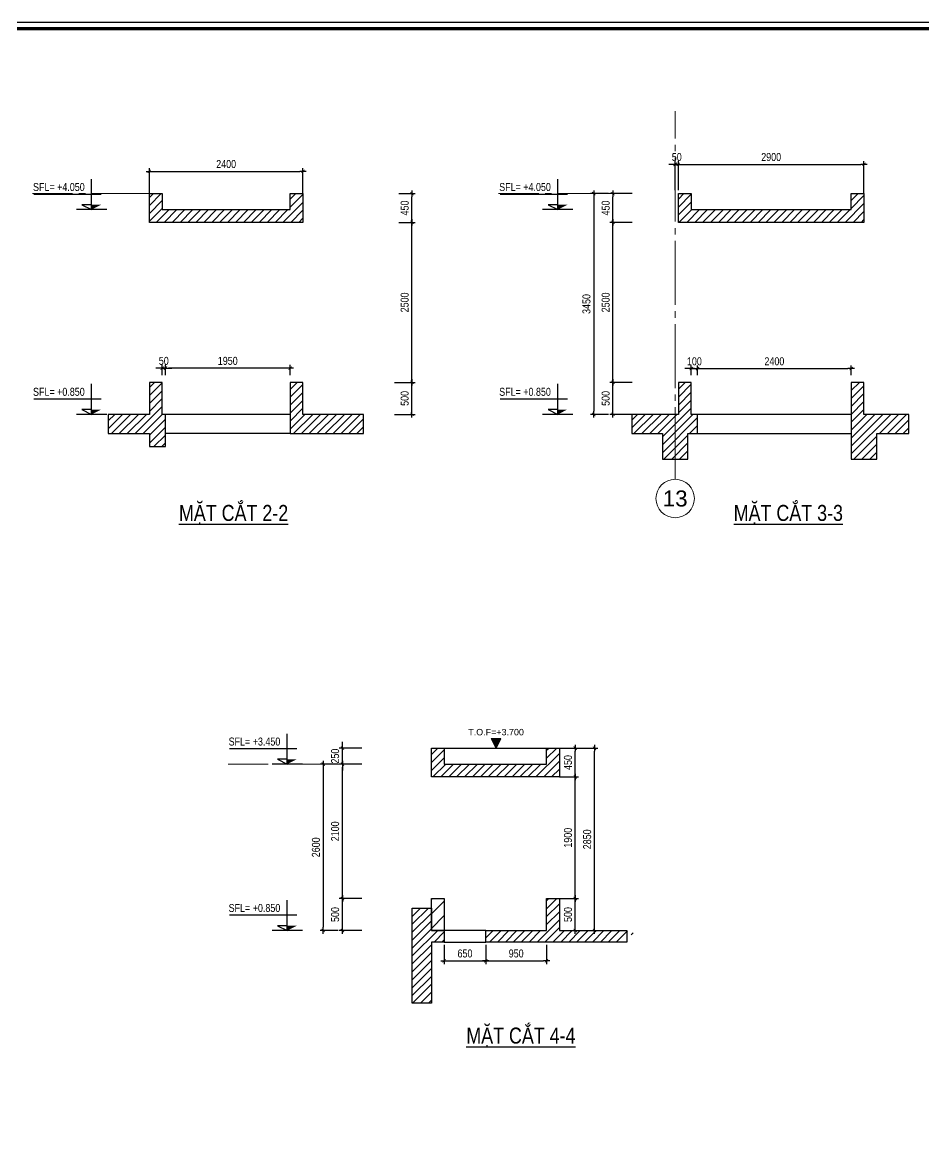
# Model space of a CAD drawing. Header units: millimetres. Extents: x -3582679 to -3542129, y 680309 to 797609.
# Drawn here: x -3565366 to -3551279, y 720827 to 738209 of the extents above; entities that cross this region are included whole.
import ezdxf
from ezdxf.enums import TextEntityAlignment as Align

# ---------------------------------------------------------------- set-up
doc = ezdxf.new("R2010")
doc.units = ezdxf.units.MM
doc.header["$LTSCALE"] = 100
doc.header["$MEASUREMENT"] = 0
doc.linetypes.add('A14-Chi tiet Thong gio ham$0$HTT Center', pattern=[13, 10, -1, 1, -1])
doc.layers.get('0').update_dxf_attribs({"lineweight": 9})
for name, color, linetype in [('01PM. TEXT A', 3, 'Continuous'), ('02PM. TEXT B', 4, 'Continuous'), ('04PM. THIN', 7, 'Continuous'), ('05PM. FRAME', 4, 'Continuous'), ('11PM. DIM', 2, 'Continuous'), ('13PM. HATCH', 8, 'Continuous'), ('A14-Chi tiet Thong gio ham$0$Brick Wall', 4, 'Continuous'), ('A14-Chi tiet Thong gio ham$0$Floor', 3, 'Continuous'), ('A14-Chi tiet Thong gio ham$0$Hatch vat lieu', 252, 'Continuous'), ('A14-Chi tiet Thong gio ham$0$Podium Level', 94, 'Continuous')]:
    doc.layers.add(name, color=color, linetype=linetype)
doc.layers.add('A14-Chi tiet Thong gio ham$0$Ky hieu Truc', color=1, linetype='Continuous', lineweight=5)
doc.layers.add('A14-Chi tiet Thong gio ham$0$Luoi Truc', color=251, linetype='A14-Chi tiet Thong gio ham$0$HTT Center', lineweight=9)
doc.styles.add('[PMDC2013]STYLE', font='arial.ttf', dxfattribs={"width": 0.8})
doc.styles.add('A14-Chi tiet Thong gio ham$0$Arial_C', font='arial.ttf')
doc.styles.add('A14-Chi tiet Thong gio ham$0$VNI-HelveC', font='VHELVCN_0.TTF')
doc.dimstyles.new('20', dxfattribs={"dimtxt": 250, "dimasz": 200, "dimexe": 250, "dimexo": 0, "dimgap": 100, "dimtad": 1, "dimdec": 0, "dimlfac": 0.2, "dimzin": 0, "dimdsep": 46, "dimtxsty": '[PMDC2013]STYLE', "dimblk": 'TICK', "dimcen": 0, "dimdle": 300, "dimclrd": 2, "dimclre": 2, "dimclrt": 4, "dimadec": 0, "dimazin": 0, "dimtfac": 0.004, "dimtdec": 0, "dimtix": 1, "dimtmove": 2, "dimatfit": 3, "dimldrblk": 'TICK', "dimfxl": 1, "dimtvp": 0.8, "dimtolj": 1, "dimtzin": 0, "dimarcsym": 0})
pattern_1 = [(45, (562.94, 7981.775), (-61.8718434, 61.8718434), [])]

# ---------------------------------------------------------------- blocks, each defined once
blk = doc.blocks.new('CHG_XX_Khung ten')
blk.add_lwpolyline([(15, 579), (826, 579), (826, 15), (15, 15)], close=True)
at = {"color": 4, "linetype": 'Continuous', "const_width": 1}
blk.add_lwpolyline([(17, 577), (824, 577), (824, 17), (17, 17)], close=True, dxfattribs=at)
blk = doc.blocks.new('TICK')
at = {"color": 0, "linetype": 'ByBlock'}
blk.add_line((1, 0), (-1, 0), dxfattribs=at)
at = {"color": 7, "linetype": 'ByBlock', "const_width": 0.25}
blk.add_lwpolyline([(-0.5, -0.5), (0.5, 0.5)], dxfattribs=at)
blk = doc.blocks.new('*D364')
at = {"layer": '11PM. DIM', "color": 2, "lineweight": -2, "ltscale": 0.3, "transparency": 16777216}
for p, q in [((-3563130, 732693), (-3563130, 732855)), ((-3561180, 732693), (-3561180, 732855)), ((-3561230, 732805), (-3563080, 732805))]:
    blk.add_line(p, q, dxfattribs=at)
at = {"layer": '11PM. DIM', "color": 2, "lineweight": -2, "ltscale": 0.3, "transparency": 16777216, "xscale": 50, "yscale": 50, "zscale": 50, "rotation": 180}
blk.add_blockref('TICK', (-3563130, 732805), dxfattribs=at)
at = {"layer": '11PM. DIM', "color": 2, "lineweight": -2, "ltscale": 0.3, "transparency": 16777216, "xscale": 50, "yscale": 50, "zscale": 50}
blk.add_blockref('TICK', (-3561180, 732805), dxfattribs=at)
at = {"layer": '11PM. DIM', "color": 4, "ltscale": 0.3, "transparency": 16777216, "insert": (-3562155, 732918), "char_height": 125, "attachment_point": 5, "style": '[PMDC2013]STYLE'}
blk.add_mtext('\\A1;1950', dxfattribs=at)
blk = doc.blocks.new('*D365')
at = {"layer": '11PM. DIM', "color": 2, "lineweight": -2, "ltscale": 0.3, "transparency": 16777216}
for p, q in [((-3563180, 732693), (-3563180, 732855)), ((-3563130, 732693), (-3563130, 732855)), ((-3563230, 732805), (-3563280, 732805)), ((-3563130, 732805), (-3563180, 732805)), ((-3563080, 732805), (-3563030, 732805))]:
    blk.add_line(p, q, dxfattribs=at)
at = {"layer": '11PM. DIM', "color": 2, "lineweight": -2, "ltscale": 0.3, "transparency": 16777216, "xscale": 50, "yscale": 50, "zscale": 50}
blk.add_blockref('TICK', (-3563180, 732805), dxfattribs=at)
at = {"layer": '11PM. DIM', "color": 2, "lineweight": -2, "ltscale": 0.3, "transparency": 16777216, "xscale": 50, "yscale": 50, "zscale": 50, "rotation": 180}
blk.add_blockref('TICK', (-3563130, 732805), dxfattribs=at)
at = {"layer": '11PM. DIM', "color": 4, "ltscale": 0.3, "transparency": 16777216, "insert": (-3563155, 732918), "char_height": 125, "attachment_point": 5, "style": '[PMDC2013]STYLE'}
blk.add_mtext('\\A1;50', dxfattribs=at)
blk = doc.blocks.new('*D352')
at = {"layer": '11PM. DIM', "color": 2, "lineweight": -2, "ltscale": 0.3, "transparency": 16777216}
for p, q in [((-3555834, 735082), (-3556185, 735082)), ((-3556135, 732632), (-3556135, 735032)), ((-3555834, 732582), (-3556185, 732582))]:
    blk.add_line(p, q, dxfattribs=at)
at = {"layer": '11PM. DIM', "color": 2, "lineweight": -2, "ltscale": 0.3, "transparency": 16777216, "xscale": 50, "yscale": 50, "zscale": 50}
for p, rotation in [((-3556135, 735082), 90), ((-3556135, 732582), 270)]:
    blk.add_blockref('TICK', p, dxfattribs=dict(at, rotation=rotation))
at = {"layer": '11PM. DIM', "color": 4, "ltscale": 0.3, "transparency": 16777216, "insert": (-3556249, 733832), "char_height": 125, "attachment_point": 5, "rotation": 90, "style": '[PMDC2013]STYLE'}
blk.add_mtext('\\A1;2500', dxfattribs=at)
blk = doc.blocks.new('*D353')
at = {"layer": '11PM. DIM', "color": 2, "lineweight": -2, "ltscale": 0.3, "transparency": 16777216}
for p, q in [((-3555834, 735532), (-3556185, 735532)), ((-3556135, 735132), (-3556135, 735482)), ((-3555834, 735082), (-3556185, 735082))]:
    blk.add_line(p, q, dxfattribs=at)
at = {"layer": '11PM. DIM', "color": 2, "lineweight": -2, "ltscale": 0.3, "transparency": 16777216, "xscale": 50, "yscale": 50, "zscale": 50}
for p, rotation in [((-3556135, 735532), 90), ((-3556135, 735082), 270)]:
    blk.add_blockref('TICK', p, dxfattribs=dict(at, rotation=rotation))
at = {"layer": '11PM. DIM', "color": 4, "ltscale": 0.3, "transparency": 16777216, "insert": (-3556249, 735307), "char_height": 125, "attachment_point": 5, "rotation": 90, "style": '[PMDC2013]STYLE'}
blk.add_mtext('\\A1;450', dxfattribs=at)
blk = doc.blocks.new('*D354')
at = {"layer": '11PM. DIM', "color": 2, "lineweight": -2, "ltscale": 0.3, "transparency": 16777216}
for p, q in [((-3556203, 735532), (-3556485, 735532)), ((-3556435, 735482), (-3556435, 732132)), ((-3556203, 732082), (-3556485, 732082))]:
    blk.add_line(p, q, dxfattribs=at)
at = {"layer": '11PM. DIM', "color": 2, "lineweight": -2, "ltscale": 0.3, "transparency": 16777216, "xscale": 50, "yscale": 50, "zscale": 50}
for p, rotation in [((-3556435, 735532), 90), ((-3556435, 732082), 270)]:
    blk.add_blockref('TICK', p, dxfattribs=dict(at, rotation=rotation))
at = {"layer": '11PM. DIM', "color": 4, "ltscale": 0.3, "transparency": 16777216, "insert": (-3556549, 733807), "char_height": 125, "attachment_point": 5, "rotation": 90, "style": '[PMDC2013]STYLE'}
blk.add_mtext('\\A1;3450', dxfattribs=at)
blk = doc.blocks.new('*D355')
at = {"layer": '11PM. DIM', "color": 2, "lineweight": -2, "ltscale": 0.3, "transparency": 16777216}
for p, q in [((-3554913, 732693), (-3554913, 732848)), ((-3554813, 732693), (-3554813, 732848)), ((-3554963, 732798), (-3555013, 732798)), ((-3554913, 732798), (-3554813, 732798)), ((-3554763, 732798), (-3554713, 732798))]:
    blk.add_line(p, q, dxfattribs=at)
at = {"layer": '11PM. DIM', "color": 2, "lineweight": -2, "ltscale": 0.3, "transparency": 16777216, "xscale": 50, "yscale": 50, "zscale": 50}
blk.add_blockref('TICK', (-3554913, 732798), dxfattribs=at)
at = {"layer": '11PM. DIM', "color": 2, "lineweight": -2, "ltscale": 0.3, "transparency": 16777216, "xscale": 50, "yscale": 50, "zscale": 50, "rotation": 180}
blk.add_blockref('TICK', (-3554813, 732798), dxfattribs=at)
at = {"layer": '11PM. DIM', "color": 4, "ltscale": 0.3, "transparency": 16777216, "insert": (-3554863, 732911), "char_height": 125, "attachment_point": 5, "style": '[PMDC2013]STYLE'}
blk.add_mtext('\\A1;100', dxfattribs=at)
blk = doc.blocks.new('*D356')
at = {"layer": '11PM. DIM', "color": 2, "lineweight": -2, "ltscale": 0.3, "transparency": 16777216}
for p, q in [((-3554813, 732693), (-3554813, 732848)), ((-3552413, 732693), (-3552413, 732848)), ((-3554763, 732798), (-3552463, 732798))]:
    blk.add_line(p, q, dxfattribs=at)
at = {"layer": '11PM. DIM', "color": 2, "lineweight": -2, "ltscale": 0.3, "transparency": 16777216, "xscale": 50, "yscale": 50, "zscale": 50, "rotation": 180}
blk.add_blockref('TICK', (-3554813, 732798), dxfattribs=at)
at = {"layer": '11PM. DIM', "color": 2, "lineweight": -2, "ltscale": 0.3, "transparency": 16777216, "xscale": 50, "yscale": 50, "zscale": 50}
blk.add_blockref('TICK', (-3552413, 732798), dxfattribs=at)
at = {"layer": '11PM. DIM', "color": 4, "ltscale": 0.3, "transparency": 16777216, "insert": (-3553613, 732911), "char_height": 125, "attachment_point": 5, "style": '[PMDC2013]STYLE'}
blk.add_mtext('\\A1;2400', dxfattribs=at)
blk = doc.blocks.new('*D357')
at = {"layer": '11PM. DIM', "color": 2, "lineweight": -2, "ltscale": 0.3, "transparency": 16777216}
for p, q in [((-3559547, 732582), (-3559226, 732582)), ((-3559276, 732132), (-3559276, 732532)), ((-3559547, 732082), (-3559226, 732082))]:
    blk.add_line(p, q, dxfattribs=at)
at = {"layer": '11PM. DIM', "color": 2, "lineweight": -2, "ltscale": 0.3, "transparency": 16777216, "xscale": 50, "yscale": 50, "zscale": 50}
for p, rotation in [((-3559276, 732582), 90), ((-3559276, 732082), 270)]:
    blk.add_blockref('TICK', p, dxfattribs=dict(at, rotation=rotation))
at = {"layer": '11PM. DIM', "color": 4, "ltscale": 0.3, "transparency": 16777216, "insert": (-3559390, 732332), "char_height": 125, "attachment_point": 5, "rotation": 90, "style": '[PMDC2013]STYLE'}
blk.add_mtext('\\A1;500', dxfattribs=at)
blk = doc.blocks.new('*D358')
at = {"layer": '11PM. DIM', "color": 2, "lineweight": -2, "ltscale": 0.3, "transparency": 16777216}
for p, q in [((-3559482, 735082), (-3559226, 735082)), ((-3559276, 732632), (-3559276, 735032)), ((-3559482, 732582), (-3559226, 732582))]:
    blk.add_line(p, q, dxfattribs=at)
at = {"layer": '11PM. DIM', "color": 2, "lineweight": -2, "ltscale": 0.3, "transparency": 16777216, "xscale": 50, "yscale": 50, "zscale": 50}
for p, rotation in [((-3559276, 735082), 90), ((-3559276, 732582), 270)]:
    blk.add_blockref('TICK', p, dxfattribs=dict(at, rotation=rotation))
at = {"layer": '11PM. DIM', "color": 4, "ltscale": 0.3, "transparency": 16777216, "insert": (-3559390, 733832), "char_height": 125, "attachment_point": 5, "rotation": 90, "style": '[PMDC2013]STYLE'}
blk.add_mtext('\\A1;2500', dxfattribs=at)
blk = doc.blocks.new('*D359')
at = {"layer": '11PM. DIM', "color": 2, "lineweight": -2, "ltscale": 0.3, "transparency": 16777216}
for p, q in [((-3555834, 732582), (-3556185, 732582)), ((-3556135, 732132), (-3556135, 732532)), ((-3555834, 732082), (-3556185, 732082))]:
    blk.add_line(p, q, dxfattribs=at)
at = {"layer": '11PM. DIM', "color": 2, "lineweight": -2, "ltscale": 0.3, "transparency": 16777216, "xscale": 50, "yscale": 50, "zscale": 50}
for p, rotation in [((-3556135, 732582), 90), ((-3556135, 732082), 270)]:
    blk.add_blockref('TICK', p, dxfattribs=dict(at, rotation=rotation))
at = {"layer": '11PM. DIM', "color": 4, "ltscale": 0.3, "transparency": 16777216, "insert": (-3556249, 732332), "char_height": 125, "attachment_point": 5, "rotation": 90, "style": '[PMDC2013]STYLE'}
blk.add_mtext('\\A1;500', dxfattribs=at)
blk = doc.blocks.new('A14-Chi tiet Thong gio ham$0$HTT-Grid')
at = {"linetype": 'ByBlock', "lineweight": -2}
blk.add_line((0, 6), (0, 8.5), dxfattribs=at)
blk.add_circle((0, 0), 6, dxfattribs=at)
at = {"linetype": 'ByBlock', "lineweight": -2, "style": 'A14-Chi tiet Thong gio ham$0$Arial_C'}
blk.add_attdef('GRID', text='', height=5, dxfattribs=at).set_placement((0, 0), align=Align.MIDDLE)
blk = doc.blocks.new('*D360')
at = {"layer": '11PM. DIM', "color": 2, "lineweight": -2, "ltscale": 0.3, "transparency": 16777216}
for p, q in [((-3559482, 735532), (-3559226, 735532)), ((-3559276, 735132), (-3559276, 735482)), ((-3559482, 735082), (-3559226, 735082))]:
    blk.add_line(p, q, dxfattribs=at)
at = {"layer": '11PM. DIM', "color": 2, "lineweight": -2, "ltscale": 0.3, "transparency": 16777216, "xscale": 50, "yscale": 50, "zscale": 50}
for p, rotation in [((-3559276, 735532), 90), ((-3559276, 735082), 270)]:
    blk.add_blockref('TICK', p, dxfattribs=dict(at, rotation=rotation))
at = {"layer": '11PM. DIM', "color": 4, "ltscale": 0.3, "transparency": 16777216, "insert": (-3559390, 735307), "char_height": 125, "attachment_point": 5, "rotation": 90, "style": '[PMDC2013]STYLE'}
blk.add_mtext('\\A1;450', dxfattribs=at)
blk = doc.blocks.new('*D361')
at = {"layer": '11PM. DIM', "color": 2, "lineweight": -2, "ltscale": 0.3, "transparency": 16777216}
for p, q in [((-3555213, 735989), (-3555263, 735989)), ((-3555163, 735583), (-3555163, 736039)), ((-3555163, 735989), (-3555113, 735989)), ((-3555113, 735583), (-3555113, 736039)), ((-3555063, 735989), (-3555013, 735989))]:
    blk.add_line(p, q, dxfattribs=at)
at = {"layer": '11PM. DIM', "color": 2, "lineweight": -2, "ltscale": 0.3, "transparency": 16777216, "xscale": 50, "yscale": 50, "zscale": 50}
blk.add_blockref('TICK', (-3555163, 735989), dxfattribs=at)
at = {"layer": '11PM. DIM', "color": 2, "lineweight": -2, "ltscale": 0.3, "transparency": 16777216, "xscale": 50, "yscale": 50, "zscale": 50, "rotation": 180}
blk.add_blockref('TICK', (-3555113, 735989), dxfattribs=at)
at = {"layer": '11PM. DIM', "color": 4, "ltscale": 0.3, "transparency": 16777216, "insert": (-3555138, 736103), "char_height": 125, "attachment_point": 5, "style": '[PMDC2013]STYLE'}
blk.add_mtext('\\A1;50', dxfattribs=at)
blk = doc.blocks.new('*D362')
at = {"layer": '11PM. DIM', "color": 2, "lineweight": -2, "ltscale": 0.3, "transparency": 16777216}
for p, q in [((-3555113, 735583), (-3555113, 736039)), ((-3555063, 735989), (-3552263, 735989)), ((-3552213, 735532), (-3552213, 736039))]:
    blk.add_line(p, q, dxfattribs=at)
at = {"layer": '11PM. DIM', "color": 2, "lineweight": -2, "ltscale": 0.3, "transparency": 16777216, "xscale": 50, "yscale": 50, "zscale": 50, "rotation": 180}
blk.add_blockref('TICK', (-3555113, 735989), dxfattribs=at)
at = {"layer": '11PM. DIM', "color": 2, "lineweight": -2, "ltscale": 0.3, "transparency": 16777216, "xscale": 50, "yscale": 50, "zscale": 50}
blk.add_blockref('TICK', (-3552213, 735989), dxfattribs=at)
at = {"layer": '11PM. DIM', "color": 4, "ltscale": 0.3, "transparency": 16777216, "insert": (-3553663, 736103), "char_height": 125, "attachment_point": 5, "style": '[PMDC2013]STYLE'}
blk.add_mtext('\\A1;2900', dxfattribs=at)
blk = doc.blocks.new('*D363')
at = {"layer": '11PM. DIM', "color": 2, "lineweight": -2, "ltscale": 0.3, "transparency": 16777216}
for p, q in [((-3563380, 735532), (-3563380, 735929)), ((-3563330, 735879), (-3561030, 735879)), ((-3560980, 735532), (-3560980, 735929))]:
    blk.add_line(p, q, dxfattribs=at)
at = {"layer": '11PM. DIM', "color": 2, "lineweight": -2, "ltscale": 0.3, "transparency": 16777216, "xscale": 50, "yscale": 50, "zscale": 50, "rotation": 180}
blk.add_blockref('TICK', (-3563380, 735879), dxfattribs=at)
at = {"layer": '11PM. DIM', "color": 2, "lineweight": -2, "ltscale": 0.3, "transparency": 16777216, "xscale": 50, "yscale": 50, "zscale": 50}
blk.add_blockref('TICK', (-3560980, 735879), dxfattribs=at)
at = {"layer": '11PM. DIM', "color": 4, "ltscale": 0.3, "transparency": 16777216, "insert": (-3562180, 735993), "char_height": 125, "attachment_point": 5, "style": '[PMDC2013]STYLE'}
blk.add_mtext('\\A1;2400', dxfattribs=at)
blk = doc.blocks.new('*U24')
at = {"layer": '04PM. THIN'}
for p, q in [((0, 0), (0, 950)), ((-300, 475), (1800, 475)), ((0, 150), (300, 150)), ((300, 150), (0, 0))]:
    blk.add_line(p, q, dxfattribs=at)
at = {"layer": '04PM. THIN', "linetype": 'ByBlock'}
blk.add_line((-475, 0), (475, 0), dxfattribs=at)
at = {"layer": '04PM. THIN'}
blk.add_solid([(0, 0), (0, 150), (-300, 150)], dxfattribs=at)
blk = doc.blocks.new('*D434')
at = {"layer": '11PM. DIM', "color": 2, "lineweight": -2, "ltscale": 0.3, "transparency": 16777216}
for p, q in [((-3556973, 724518), (-3556674, 724518)), ((-3556724, 724068), (-3556724, 724468)), ((-3556973, 724018), (-3556674, 724018))]:
    blk.add_line(p, q, dxfattribs=at)
at = {"layer": '11PM. DIM', "color": 2, "lineweight": -2, "ltscale": 0.3, "transparency": 16777216, "xscale": 50, "yscale": 50, "zscale": 50}
for p, rotation in [((-3556724, 724518), 90), ((-3556724, 724018), 270)]:
    blk.add_blockref('TICK', p, dxfattribs=dict(at, rotation=rotation))
at = {"layer": '11PM. DIM', "color": 4, "ltscale": 0.3, "transparency": 16777216, "insert": (-3556838, 724268), "char_height": 125, "attachment_point": 5, "rotation": 90, "style": '[PMDC2013]STYLE'}
blk.add_mtext('\\A1;500', dxfattribs=at)
blk = doc.blocks.new('*D435')
at = {"layer": '11PM. DIM', "color": 2, "lineweight": -2, "ltscale": 0.3, "transparency": 16777216}
for p, q in [((-3556973, 726418), (-3556674, 726418)), ((-3556724, 724568), (-3556724, 726368)), ((-3556973, 724518), (-3556674, 724518))]:
    blk.add_line(p, q, dxfattribs=at)
at = {"layer": '11PM. DIM', "color": 2, "lineweight": -2, "ltscale": 0.3, "transparency": 16777216, "xscale": 50, "yscale": 50, "zscale": 50}
for p, rotation in [((-3556724, 726418), 90), ((-3556724, 724518), 270)]:
    blk.add_blockref('TICK', p, dxfattribs=dict(at, rotation=rotation))
at = {"layer": '11PM. DIM', "color": 4, "ltscale": 0.3, "transparency": 16777216, "insert": (-3556838, 725468), "char_height": 125, "attachment_point": 5, "rotation": 90, "style": '[PMDC2013]STYLE'}
blk.add_mtext('\\A1;1900', dxfattribs=at)
blk = doc.blocks.new('*D436')
at = {"layer": '11PM. DIM', "color": 2, "lineweight": -2, "ltscale": 0.3, "transparency": 16777216}
for p, q in [((-3556973, 726868), (-3556674, 726868)), ((-3556724, 726468), (-3556724, 726818)), ((-3556973, 726418), (-3556674, 726418))]:
    blk.add_line(p, q, dxfattribs=at)
at = {"layer": '11PM. DIM', "color": 2, "lineweight": -2, "ltscale": 0.3, "transparency": 16777216, "xscale": 50, "yscale": 50, "zscale": 50}
for p, rotation in [((-3556724, 726868), 90), ((-3556724, 726418), 270)]:
    blk.add_blockref('TICK', p, dxfattribs=dict(at, rotation=rotation))
at = {"layer": '11PM. DIM', "color": 4, "ltscale": 0.3, "transparency": 16777216, "insert": (-3556838, 726643), "char_height": 125, "attachment_point": 5, "rotation": 90, "style": '[PMDC2013]STYLE'}
blk.add_mtext('\\A1;450', dxfattribs=at)
blk = doc.blocks.new('*D437')
at = {"layer": '11PM. DIM', "color": 2, "lineweight": -2, "ltscale": 0.3, "transparency": 16777216}
for p, q in [((-3556676, 726868), (-3556374, 726868)), ((-3556424, 724068), (-3556424, 726818)), ((-3556676, 724018), (-3556374, 724018))]:
    blk.add_line(p, q, dxfattribs=at)
at = {"layer": '11PM. DIM', "color": 2, "lineweight": -2, "ltscale": 0.3, "transparency": 16777216, "xscale": 50, "yscale": 50, "zscale": 50}
for p, rotation in [((-3556424, 726868), 90), ((-3556424, 724018), 270)]:
    blk.add_blockref('TICK', p, dxfattribs=dict(at, rotation=rotation))
at = {"layer": '11PM. DIM', "color": 4, "ltscale": 0.3, "transparency": 16777216, "insert": (-3556538, 725443), "char_height": 125, "attachment_point": 5, "rotation": 90, "style": '[PMDC2013]STYLE'}
blk.add_mtext('\\A1;2850', dxfattribs=at)
blk = doc.blocks.new('*D438')
at = {"layer": '11PM. DIM', "color": 2, "lineweight": -2, "ltscale": 0.3, "transparency": 16777216}
for p, q in [((-3558773, 723796), (-3558773, 723495)), ((-3558123, 723796), (-3558123, 723495)), ((-3558723, 723545), (-3558173, 723545))]:
    blk.add_line(p, q, dxfattribs=at)
at = {"layer": '11PM. DIM', "color": 2, "lineweight": -2, "ltscale": 0.3, "transparency": 16777216, "xscale": 50, "yscale": 50, "zscale": 50, "rotation": 180}
blk.add_blockref('TICK', (-3558773, 723545), dxfattribs=at)
at = {"layer": '11PM. DIM', "color": 2, "lineweight": -2, "ltscale": 0.3, "transparency": 16777216, "xscale": 50, "yscale": 50, "zscale": 50}
blk.add_blockref('TICK', (-3558123, 723545), dxfattribs=at)
at = {"layer": '11PM. DIM', "color": 4, "ltscale": 0.3, "transparency": 16777216, "insert": (-3558448, 723659), "char_height": 125, "attachment_point": 5, "style": '[PMDC2013]STYLE'}
blk.add_mtext('\\A1;650', dxfattribs=at)
blk = doc.blocks.new('*D439')
at = {"layer": '11PM. DIM', "color": 2, "lineweight": -2, "ltscale": 0.3, "transparency": 16777216}
for p, q in [((-3558123, 723796), (-3558123, 723495)), ((-3557173, 723796), (-3557173, 723495)), ((-3558073, 723545), (-3557223, 723545))]:
    blk.add_line(p, q, dxfattribs=at)
at = {"layer": '11PM. DIM', "color": 2, "lineweight": -2, "ltscale": 0.3, "transparency": 16777216, "xscale": 50, "yscale": 50, "zscale": 50, "rotation": 180}
blk.add_blockref('TICK', (-3558123, 723545), dxfattribs=at)
at = {"layer": '11PM. DIM', "color": 2, "lineweight": -2, "ltscale": 0.3, "transparency": 16777216, "xscale": 50, "yscale": 50, "zscale": 50}
blk.add_blockref('TICK', (-3557173, 723545), dxfattribs=at)
at = {"layer": '11PM. DIM', "color": 4, "ltscale": 0.3, "transparency": 16777216, "insert": (-3557648, 723659), "char_height": 125, "attachment_point": 5, "style": '[PMDC2013]STYLE'}
blk.add_mtext('\\A1;950', dxfattribs=at)
blk = doc.blocks.new('A14-Chi tiet Thong gio ham$0$TAG ELEVATION')
blk.add_hatch(color=1).paths.add_polyline_path([(75, 150), (-75, 150), (0, 0)])
at = {"color": 1}
for p, q in [((-75, 150), (75, 150)), ((-75, 150), (0, 0)), ((0, 0), (75, 150))]:
    blk.add_line(p, q, dxfattribs=at)
at = {"style": 'A14-Chi tiet Thong gio ham$0$VNI-HelveC'}
blk.add_attdef('NAME', text='', height=100, dxfattribs=at).set_placement((-8, 416), align=Align.MIDDLE_CENTER)
at = {"color": 0, "linetype": 'ByBlock', "lineweight": -2, "style": 'A14-Chi tiet Thong gio ham$0$Arial_C'}
blk.add_attdef('ELEVATION', text='', height=100, dxfattribs=at).set_placement((0, 250), align=Align.MIDDLE_CENTER)
blk = doc.blocks.new('*D454')
at = {"layer": '11PM. DIM', "color": 2, "lineweight": -2, "ltscale": 0.3, "transparency": 16777216}
for p, q in [((-3560062, 726618), (-3560413, 726618)), ((-3560363, 724568), (-3560363, 726568)), ((-3560062, 724518), (-3560413, 724518))]:
    blk.add_line(p, q, dxfattribs=at)
at = {"layer": '11PM. DIM', "color": 2, "lineweight": -2, "ltscale": 0.3, "transparency": 16777216, "xscale": 50, "yscale": 50, "zscale": 50}
for p, rotation in [((-3560363, 726618), 90), ((-3560363, 724518), 270)]:
    blk.add_blockref('TICK', p, dxfattribs=dict(at, rotation=rotation))
at = {"layer": '11PM. DIM', "color": 4, "ltscale": 0.3, "transparency": 16777216, "insert": (-3560477, 725568), "char_height": 125, "attachment_point": 5, "rotation": 90, "style": '[PMDC2013]STYLE'}
blk.add_mtext('\\A1;2100', dxfattribs=at)
blk = doc.blocks.new('*D455')
at = {"layer": '11PM. DIM', "color": 2, "lineweight": -2, "ltscale": 0.3, "transparency": 16777216}
for p, q in [((-3560363, 726918), (-3560363, 726968)), ((-3560062, 726868), (-3560413, 726868)), ((-3560363, 726618), (-3560363, 726868)), ((-3560062, 726618), (-3560413, 726618)), ((-3560363, 726568), (-3560363, 726518))]:
    blk.add_line(p, q, dxfattribs=at)
at = {"layer": '11PM. DIM', "color": 2, "lineweight": -2, "ltscale": 0.3, "transparency": 16777216, "xscale": 50, "yscale": 50, "zscale": 50}
for p, rotation in [((-3560363, 726868), 270), ((-3560363, 726618), 90)]:
    blk.add_blockref('TICK', p, dxfattribs=dict(at, rotation=rotation))
at = {"layer": '11PM. DIM', "color": 4, "ltscale": 0.3, "transparency": 16777216, "insert": (-3560477, 726743), "char_height": 125, "attachment_point": 5, "rotation": 90, "style": '[PMDC2013]STYLE'}
blk.add_mtext('\\A1;250', dxfattribs=at)
blk = doc.blocks.new('*D456')
at = {"layer": '11PM. DIM', "color": 2, "lineweight": -2, "ltscale": 0.3, "transparency": 16777216}
for p, q in [((-3560431, 726618), (-3560713, 726618)), ((-3560663, 726568), (-3560663, 724068)), ((-3560431, 724018), (-3560713, 724018))]:
    blk.add_line(p, q, dxfattribs=at)
at = {"layer": '11PM. DIM', "color": 2, "lineweight": -2, "ltscale": 0.3, "transparency": 16777216, "xscale": 50, "yscale": 50, "zscale": 50}
for p, rotation in [((-3560663, 726618), 90), ((-3560663, 724018), 270)]:
    blk.add_blockref('TICK', p, dxfattribs=dict(at, rotation=rotation))
at = {"layer": '11PM. DIM', "color": 4, "ltscale": 0.3, "transparency": 16777216, "insert": (-3560777, 725318), "char_height": 125, "attachment_point": 5, "rotation": 90, "style": '[PMDC2013]STYLE'}
blk.add_mtext('\\A1;2600', dxfattribs=at)
blk = doc.blocks.new('*D457')
at = {"layer": '11PM. DIM', "color": 2, "lineweight": -2, "ltscale": 0.3, "transparency": 16777216}
for p, q in [((-3560062, 724518), (-3560413, 724518)), ((-3560363, 724068), (-3560363, 724468)), ((-3560062, 724018), (-3560413, 724018))]:
    blk.add_line(p, q, dxfattribs=at)
at = {"layer": '11PM. DIM', "color": 2, "lineweight": -2, "ltscale": 0.3, "transparency": 16777216, "xscale": 50, "yscale": 50, "zscale": 50}
for p, rotation in [((-3560363, 724518), 90), ((-3560363, 724018), 270)]:
    blk.add_blockref('TICK', p, dxfattribs=dict(at, rotation=rotation))
at = {"layer": '11PM. DIM', "color": 4, "ltscale": 0.3, "transparency": 16777216, "insert": (-3560477, 724268), "char_height": 125, "attachment_point": 5, "rotation": 90, "style": '[PMDC2013]STYLE'}
blk.add_mtext('\\A1;500', dxfattribs=at)

msp = doc.modelspace()

# ---------------------------------------------------------------- block references
at = {"layer": '04PM. THIN', "xscale": 50, "yscale": 50, "zscale": 50}
msp.add_blockref('CHG_XX_Khung ten', (-3583429.2, 709259.1), dxfattribs=at)

# ---------------------------------------------------------------- next in the draw order: hatches: boundary and pattern name
at = {"layer": '13PM. HATCH'}
h = msp.add_hatch(dxfattribs=at)
h.set_pattern_fill('ANSI31', color=256, scale=700, style=0)
h.set_pattern_definition(pattern_1)
h.paths.add_polyline_path([(-3563380, 735532.5), (-3563380, 735082.5), (-3560980, 735082.5), (-3560980, 735532.5), (-3561180, 735532.5), (-3561180, 735282.5), (-3563180, 735282.5), (-3563180, 735532.5)])
h = msp.add_hatch(dxfattribs=at)
h.set_pattern_fill('ANSI31', color=256, scale=700, style=0)
h.set_pattern_definition(pattern_1)
h.paths.add_polyline_path([(-3555113.3, 735532.5), (-3555113.3, 735082.5), (-3552213.3, 735082.5), (-3552213.3, 735532.5), (-3552413.3, 735532.5), (-3552413.3, 735282.5), (-3554913.3, 735282.5), (-3554913.3, 735532.5)])
h = msp.add_hatch(dxfattribs=at)
h.set_pattern_fill('ANSI31', color=256, scale=700, style=0)
h.set_pattern_definition(pattern_1)
h.paths.add_polyline_path([(-3560980, 732082.5), (-3560980, 732582.5), (-3561180, 732582.5), (-3561180, 731782.5), (-3560031.5, 731782.5), (-3560031.5, 732082.5)])
h.paths.add_polyline_path([(-3563380, 731782.5), (-3563380, 731582.5), (-3563130, 731582.5), (-3563130, 732082.5), (-3563180, 732082.5), (-3563180, 732582.5), (-3563380, 732582.5), (-3563380, 732082.5), (-3564022.3, 732082.5), (-3564022.3, 731782.5)])
h = msp.add_hatch(dxfattribs=at)
h.set_pattern_fill('ANSI31', color=256, scale=700, style=0)
h.set_pattern_definition(pattern_1)
h.paths.add_polyline_path([(-3555843, 732082.5), (-3555843, 731782.5), (-3555363.3, 731782.5), (-3555363.3, 731382.5), (-3554963.3, 731382.5), (-3554963.3, 731782.5), (-3554813.3, 731782.5), (-3554813.3, 732082.5), (-3554913.3, 732082.5), (-3554913.3, 732582.5), (-3555113.3, 732582.5), (-3555113.3, 732082.5)])
h.paths.add_polyline_path([(-3552013.3, 731782.5), (-3551511, 731782.5), (-3551511, 732082.5), (-3552213.3, 732082.5), (-3552213.3, 732582.5), (-3552413.3, 732582.5), (-3552413.3, 731382.5), (-3552013.3, 731382.5)])
h = msp.add_hatch(dxfattribs=at)
h.set_pattern_fill('ANSI31', color=256, scale=700, style=0)
h.paths.add_polyline_path([(-3558972.6, 726868.2), (-3558972.6, 726418.2), (-3556972.6, 726418.2), (-3556972.6, 726868.2), (-3557172.6, 726868.2), (-3557172.6, 726618.2), (-3558772.6, 726618.2), (-3558772.6, 726868.2)])
h = msp.add_hatch(dxfattribs=at)
h.set_pattern_fill('ANSI31', color=256, scale=700, style=0)
h.paths.add_polyline_path([(-3555917.4, 724018.2), (-3556972.6, 724018.2), (-3556972.6, 724518.2), (-3557172.6, 724518.2), (-3557172.6, 724018.2), (-3558122.6, 724018.2), (-3558122.6, 723838.2), (-3555961.4, 723838.2), (-3555961.4, 723909.3), (-3555789.7, 723971.8)])
h.paths.add_polyline_path([(-3558972.6, 724368.2), (-3559272.6, 724368.2), (-3559272.6, 722883.5), (-3558972.6, 722883.5), (-3558972.6, 723838.2), (-3558772.6, 723838.2), (-3558772.6, 724018.2), (-3558972.6, 724018.2)])
at = {"layer": 'A14-Chi tiet Thong gio ham$0$Hatch vat lieu'}
h = msp.add_hatch(dxfattribs=at)
h.set_pattern_fill('ANSI31', color=256, scale=50)
h.set_pattern_definition([(45, (-3589252.6, 609581.97), (-112.2532, 112.2532), [])])
h.paths.add_polyline_path([(-3558772.6, 724518.2), (-3558772.6, 724018.2), (-3558972.6, 724018.2), (-3558972.6, 724518.2)])

# ---------------------------------------------------------------- next in the draw order: linework, layer by layer
at = {"layer": '05PM. FRAME'}
for points in [[(-3560980, 735532.5), (-3560980, 735082.5), (-3563380, 735082.5), (-3563380, 735532.5), (-3563180, 735532.5), (-3563180, 735282.5), (-3561180, 735282.5), (-3561180, 735532.5)], [(-3552213.3, 735532.5), (-3552213.3, 735082.5), (-3555113.3, 735082.5), (-3555113.3, 735532.5), (-3554913.3, 735532.5), (-3554913.3, 735282.5), (-3552413.3, 735282.5), (-3552413.3, 735532.5)], [(-3563380, 731782.5), (-3563380, 731582.5), (-3563130, 731582.5), (-3563130, 732082.5), (-3563180, 732082.5), (-3563180, 732582.5), (-3563380, 732582.5), (-3563380, 732082.5), (-3564022.3, 732082.5), (-3564022.3, 731782.5)], [(-3552413.3, 731382.5), (-3552013.3, 731382.5), (-3552013.3, 731782.5), (-3551511, 731782.5), (-3551511, 732082.5), (-3552213.3, 732082.5), (-3552213.3, 732582.5), (-3552413.3, 732582.5)], [(-3556972.6, 726868.2), (-3556972.6, 726418.2), (-3558972.6, 726418.2), (-3558972.6, 726868.2), (-3558772.6, 726868.2), (-3558772.6, 726618.2), (-3557172.6, 726618.2), (-3557172.6, 726868.2)], [(-3559272.6, 722883.5), (-3559272.6, 724368.2), (-3558972.6, 724368.2), (-3558972.6, 724018.2), (-3558772.6, 724018.2), (-3558772.6, 723838.2), (-3558972.6, 723838.2), (-3558972.6, 722883.5)]]:
    msp.add_lwpolyline(points, close=True, dxfattribs=at)
for points in [[(-3560980, 732082.5), (-3560980, 732582.5), (-3561180, 732582.5), (-3561180, 731782.5), (-3560031.5, 731782.5), (-3560031.5, 732082.5), (-3560980, 732082.5)], [(-3554963.3, 731782.5), (-3554813.3, 731782.5), (-3554813.3, 732082.5), (-3554913.3, 732082.5), (-3554913.3, 732582.5), (-3555113.3, 732582.5), (-3555113.3, 732082.5), (-3555843, 732082.5), (-3555843, 731782.5), (-3555363.3, 731782.5), (-3555363.3, 731382.5), (-3554963.3, 731382.5), (-3554963.3, 731782.5)], [(-3555917.4, 723838.2), (-3558122.6, 723838.2), (-3558122.6, 724018.2), (-3557172.6, 724018.2), (-3557172.6, 724518.2), (-3556972.6, 724518.2), (-3556972.6, 724018.2), (-3555917.4, 724018.2), (-3555917.4, 723838.2)]]:
    msp.add_lwpolyline(points, dxfattribs=at)
at = {"layer": '13PM. HATCH'}
for points in [[(-3561180, 732082.5), (-3563130, 732082.5)], [(-3552413.3, 732082.5), (-3554813.3, 732082.5)], [(-3561180, 731782.5), (-3563130, 731782.5)], [(-3554813.3, 731782.5), (-3552413.3, 731782.5)]]:
    msp.add_lwpolyline(points, dxfattribs=at)
msp.add_lwpolyline([(-3558772.6, 723838.2), (-3558122.6, 723838.2), (-3558122.6, 724018.2), (-3558772.6, 724018.2)], close=True, dxfattribs=at)
at = {"layer": 'A14-Chi tiet Thong gio ham$0$Brick Wall'}
msp.add_lwpolyline([(-3558772.6, 724518.2), (-3558772.6, 724018.2), (-3558972.6, 724018.2), (-3558972.6, 724518.2)], close=True, dxfattribs=at)
at = {"layer": 'A14-Chi tiet Thong gio ham$0$Floor'}
msp.add_line((-3558772.6, 726868.2), (-3557172.6, 726868.2), dxfattribs=at)
at = {"layer": 'A14-Chi tiet Thong gio ham$0$Luoi Truc'}
for points in [[(-3555163.3, 731193.4), (-3555163.3, 736822)], [(-3563280, 735532.5), (-3565207.8, 735532.5)], [(-3555995.3, 735532.5), (-3557923.1, 735532.5)], [(-3560223.1, 726618.2), (-3562151, 726618.2)]]:
    msp.add_lwpolyline(points, dxfattribs=at)

# ---------------------------------------------------------------- next in the draw order: block references
at = {"layer": '02PM. TEXT B', "ltscale": 500, "xscale": -0.5, "yscale": 0.5, "zscale": 0.5}
for p in [(-3564282.8, 735282.5), (-3556998.1, 735282.5), (-3564282.8, 732082.5), (-3556998.1, 732082.5), (-3561225.9, 726618.2), (-3561225.9, 724018.2)]:
    msp.add_blockref('*U24', p, dxfattribs=at)
at = {"layer": 'A14-Chi tiet Thong gio ham$0$Ky hieu Truc'}
ref = msp.add_blockref('A14-Chi tiet Thong gio ham$0$HTT-Grid', (-3555163.3, 730768.4), dxfattribs=dict(at, xscale=50, yscale=50, zscale=50))
ref.add_attrib('GRID', '13', dxfattribs={"layer": '0', "color": 0, "linetype": 'ByBlock', "lineweight": -2, "height": 250, "style": 'A14-Chi tiet Thong gio ham$0$Arial_C'}).set_placement((-3555163.3, 730768.4), align=Align.MIDDLE)
at = {"layer": 'A14-Chi tiet Thong gio ham$0$Podium Level'}
ref = msp.add_blockref('A14-Chi tiet Thong gio ham$0$TAG ELEVATION', (-3557961.7, 726868.2), dxfattribs=at)
ref.add_attrib('ELEVATION', 'T.O.F=+3.700', dxfattribs={"layer": '0', "color": 0, "linetype": 'ByBlock', "lineweight": -2, "height": 100, "style": 'A14-Chi tiet Thong gio ham$0$Arial_C'}).set_placement((-3557961.7, 727118.2), align=Align.MIDDLE_CENTER)

# ---------------------------------------------------------------- next in the draw order: texts
at = {"layer": '01PM. TEXT A', "style": '[PMDC2013]STYLE', "width": 0.8}
for s, p in [('%%UMẶT CẮT 2-2', (-3562063.9, 730417.8)), ('%%UMẶT CẮT 3-3', (-3553394.9, 730417.8)), ('%%UMẶT CẮT 4-4', (-3557573.7, 722251.7))]:
    msp.add_text(s, height=250, dxfattribs=at).set_placement(p, align=Align.CENTER)
at = {"layer": '02PM. TEXT B', "ltscale": 500, "style": '[PMDC2013]STYLE', "width": 0.8}
for s, p in [('SFL= +4.050', (-3565198, 735635, 0)), ('SFL= +4.050', (-3557913.4, 735635, 0)), ('SFL= +0.850', (-3565198, 732435, 0)), ('SFL= +0.850', (-3557913.4, 732435, 0)), ('SFL= +3.450', (-3562141.2, 726970.7, 0)), ('SFL= +0.850', (-3562141.2, 724370.7, 0))]:
    msp.add_text(s, height=125, dxfattribs=at).set_placement(p, align=Align.MIDDLE_LEFT)

# ---------------------------------------------------------------- next in the draw order: dimensions: what is measured, and where the dimension line sits
at = {"layer": '11PM. DIM', "ltscale": 0.3}
for base, p1, p2, picture, middle in [((-3555113.3, 735989.1), (-3555163.3, 735582.6), (-3555113.3, 735582.6), '*D361', (-3555138.3, 736103)), ((-3552213.3, 735989.1), (-3555113.3, 735582.6), (-3552213.3, 735532.5), '*D362', (-3553663.3, 736103)), ((-3560980, 735878.8), (-3563380, 735532.5), (-3560980, 735532.5), '*D363', (-3562180, 735992.6)), ((-3563180, 732804.5), (-3563130, 732692.6), (-3563180, 732692.6), '*D365', (-3563155, 732918.4)), ((-3563130, 732804.5), (-3561180, 732692.6), (-3563130, 732692.6), '*D364', (-3562155, 732918.4)), ((-3554813.3, 732797.6), (-3554913.3, 732692.6), (-3554813.3, 732692.6), '*D355', (-3554863.3, 732911.5)), ((-3552413.3, 732797.6), (-3554813.3, 732692.6), (-3552413.3, 732692.6), '*D356', (-3553613.3, 732911.5)), ((-3558122.6, 723545), (-3558772.6, 723796), (-3558122.6, 723796), '*D438', (-3558447.6, 723658.8)), ((-3557172.6, 723545), (-3558122.6, 723796), (-3557172.6, 723796), '*D439', (-3557647.6, 723658.8))]:
    dim = msp.add_linear_dim(base=base, p1=p1, p2=p2, dimstyle='20', override={"dimscale": 0.5, "dimasz": 100, "dimexe": 100, "dimlfac": 1, "dimdle": 100}, dxfattribs=at)
    dim.commit()
    dim.dimension.update_dxf_attribs({"geometry": picture, "text_midpoint": middle})
for base, p1, p2, picture, middle in [((-3559276.4, 735532.5), (-3559482, 735082.5), (-3559482, 735532.5), '*D360', (-3559390.2, 735307.5)), ((-3556434.9, 732082.5), (-3556203.2, 735532.5), (-3556203.2, 732082.5), '*D354', (-3556548.8, 733807.5)), ((-3556134.9, 735532.5), (-3555834.3, 735082.5), (-3555834.3, 735532.5), '*D353', (-3556248.8, 735307.5)), ((-3559276.4, 735082.5), (-3559482, 732582.5), (-3559482, 735082.5), '*D358', (-3559390.2, 733832.5)), ((-3556134.9, 735082.5), (-3555834.3, 732582.5), (-3555834.3, 735082.5), '*D352', (-3556248.8, 733832.5)), ((-3559276.4, 732582.5), (-3559547, 732082.5), (-3559547, 732582.5), '*D357', (-3559390.2, 732332.5)), ((-3556134.9, 732582.5), (-3555834.3, 732082.5), (-3555834.3, 732582.5), '*D359', (-3556248.8, 732332.5)), ((-3560362.8, 726868.2), (-3560062.1, 726618.2), (-3560062.1, 726868.2), '*D455', (-3560476.6, 726743.2)), ((-3556723.8, 726868.2), (-3556972.6, 726418.2), (-3556972.6, 726868.2), '*D436', (-3556837.6, 726643.2)), ((-3556423.8, 726868.2), (-3556676, 724018.2), (-3556676, 726868.2), '*D437', (-3556537.6, 725443.2)), ((-3560662.8, 724018.2), (-3560431, 726618.2), (-3560431, 724018.2), '*D456', (-3560776.6, 725318.2)), ((-3560362.8, 726618.2), (-3560062.1, 724518.2), (-3560062.1, 726618.2), '*D454', (-3560476.6, 725568.2)), ((-3556723.8, 726418.2), (-3556972.6, 724518.2), (-3556972.6, 726418.2), '*D435', (-3556837.6, 725468.2)), ((-3560362.8, 724518.2), (-3560062.1, 724018.2), (-3560062.1, 724518.2), '*D457', (-3560476.6, 724268.2)), ((-3556723.8, 724518.2), (-3556972.6, 724018.2), (-3556972.6, 724518.2), '*D434', (-3556837.6, 724268.2))]:
    dim = msp.add_linear_dim(base=base, p1=p1, p2=p2, angle=90, dimstyle='20', override={"dimscale": 0.5, "dimasz": 100, "dimexe": 100, "dimlfac": 1, "dimdle": 100}, dxfattribs=at)
    dim.commit()
    dim.dimension.update_dxf_attribs({"geometry": picture, "text_midpoint": middle})

doc.saveas('drawing.dxf')
